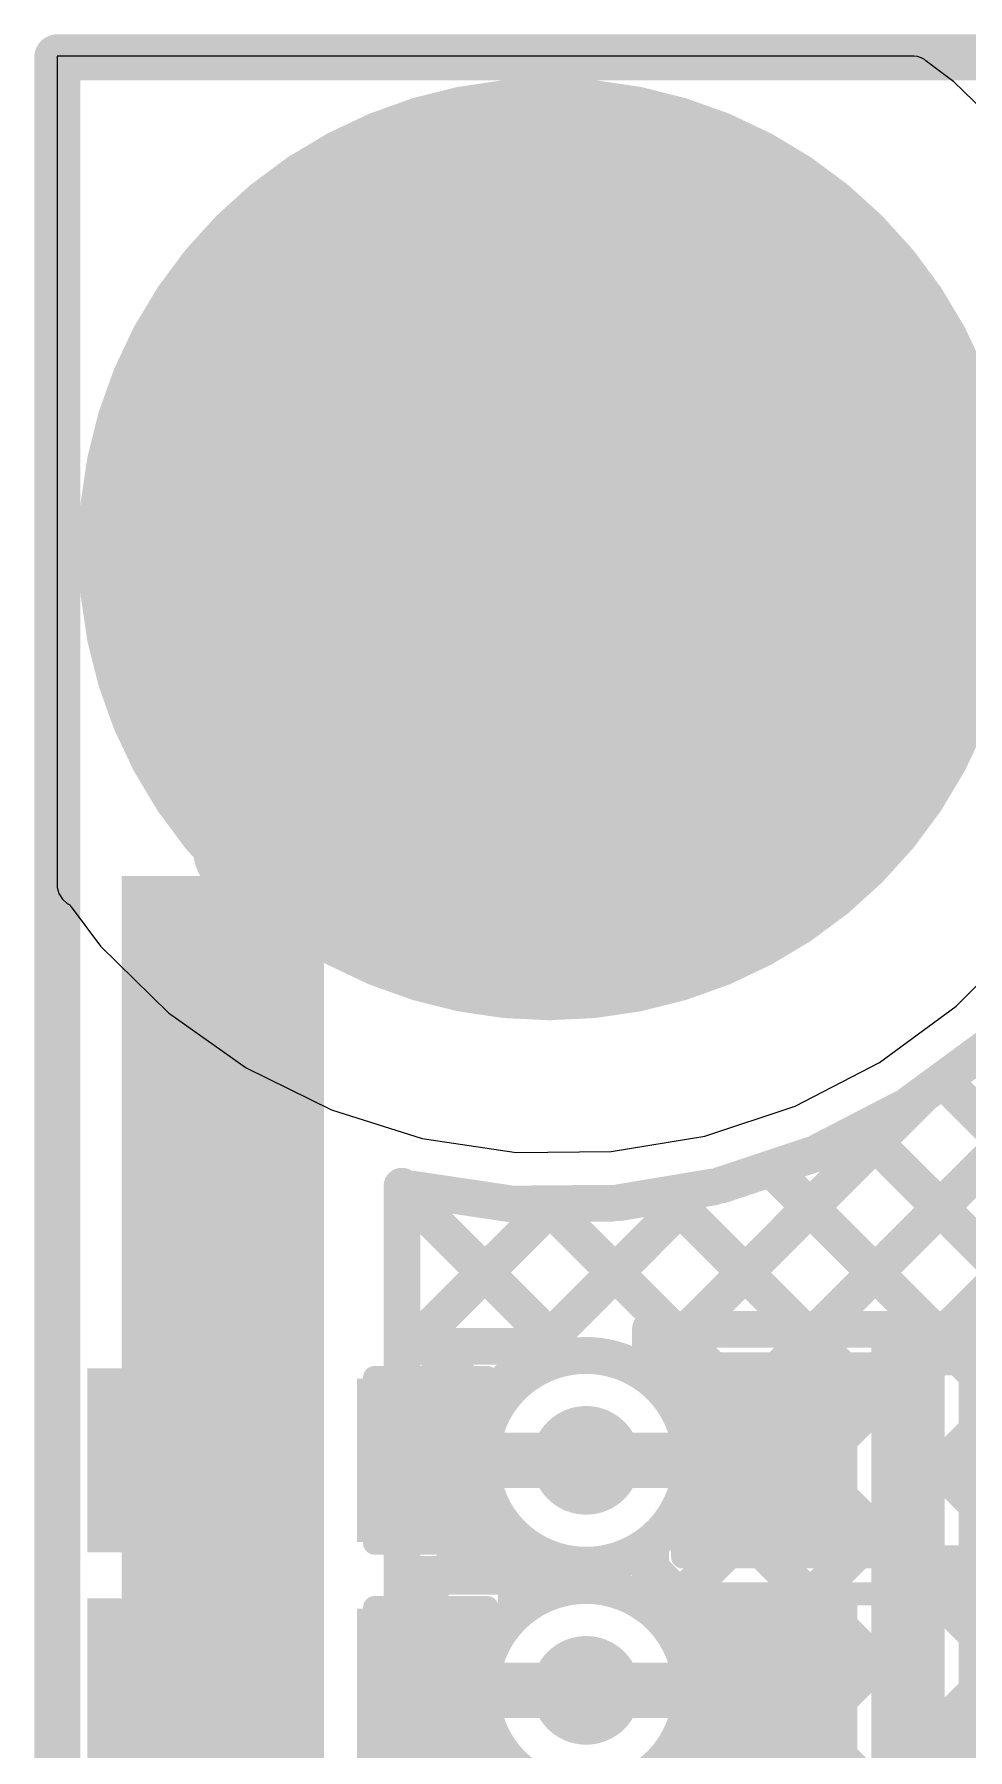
# Model space of a CAD drawing. Header units: millimetres. Extents: x 2.49 to 5.65, y 1.36 to 4.13.
# Drawn here: x 2.49 to 2.693, y 3.7571 to 4.13 of the extents above; entities that cross this region are included whole.
import ezdxf

# ---------------------------------------------------------------- set-up
doc = ezdxf.new("R2010")
doc.units = ezdxf.units.MM
doc.header["$MEASUREMENT"] = 0
for name, color, linetype in [('BottomLayer', 5, 'Continuous'), ('BottomOverlay', 54, 'Continuous'), ('BottomPaste', 16, 'Continuous'), ('BottomSolder', 6, 'Continuous'), ('Mechanical2', 216, 'Continuous'), ('MultiLayer', 9, 'Continuous'), ('PadHoleLayer', 156, 'Continuous'), ('TopLayer', 1, 'Continuous'), ('TopOverlay', 2, 'Continuous'), ('TopPaste', 8, 'Continuous'), ('TopSolder', 216, 'Continuous'), ('ViaHoleLayer', 16, 'Continuous')]:
    doc.layers.add(name, color=color, linetype=linetype)

# ---------------------------------------------------------------- blocks, each defined once
blk = doc.blocks.new('R__0603_B_43')
at = {"layer": 'BottomLayer'}
for points in [[(-0.015, -0.0175), (-0.015, 0.0175), (-0.045, -0.0175), (-0.045, 0.0175)], [(0.045, -0.0175), (0.045, 0.0175), (0.015, -0.0175), (0.015, 0.0175)]]:
    blk.add_solid(points, dxfattribs=at)
at = {"layer": 'BottomOverlay', "const_width": 0.005}
for points in [[(-0.049, -0.021), (-0.049, 0.021)], [(-0.049, 0.021), (0.049, 0.021)], [(0.049, -0.021), (0.049, 0.021)], [(-0.049, -0.021), (0.049, -0.021)]]:
    blk.add_lwpolyline(points, dxfattribs=at)
at = {"layer": 'BottomOverlay', "const_width": 0.0025}
for points in [[(-0.05025, 0.021, 1), (-0.04775, 0.021, 1)], [(-0.05025, 0.021, 1), (-0.04775, 0.021, 1)], [(0.04775, 0.021, 1), (0.05025, 0.021, 1)], [(0.04775, 0.021, 1), (0.05025, 0.021, 1)], [(-0.05025, -0.021, 1), (-0.04775, -0.021, 1)], [(-0.05025, -0.021, 1), (-0.04775, -0.021, 1)], [(0.04775, -0.021, 1), (0.05025, -0.021, 1)], [(0.04775, -0.021, 1), (0.05025, -0.021, 1)]]:
    blk.add_lwpolyline(points, format="xyb", close=True, dxfattribs=at)
at = {"layer": 'BottomPaste'}
for points in [[(-0.015, -0.0175), (-0.015, 0.0175), (-0.045, -0.0175), (-0.045, 0.0175)], [(0.045, -0.0175), (0.045, 0.0175), (0.015, -0.0175), (0.015, 0.0175)]]:
    blk.add_solid(points, dxfattribs=at)
at = {"layer": 'BottomSolder'}
for points in [[(-0.011, -0.0215), (-0.011, 0.0215), (-0.049, -0.0215), (-0.049, 0.0215)], [(0.049, -0.0215), (0.049, 0.0215), (0.011, -0.0215), (0.011, 0.0215)]]:
    blk.add_solid(points, dxfattribs=at)
blk = doc.blocks.new('R__0603_B_45')
at = {"layer": 'BottomLayer'}
for points in [[(-0.015, -0.0175), (-0.015, 0.0175), (-0.045, -0.0175), (-0.045, 0.0175)], [(0.045, -0.0175), (0.045, 0.0175), (0.015, -0.0175), (0.015, 0.0175)]]:
    blk.add_solid(points, dxfattribs=at)
at = {"layer": 'BottomOverlay', "const_width": 0.005}
for points in [[(-0.049, -0.021), (-0.049, 0.021)], [(-0.049, 0.021), (0.049, 0.021)], [(0.049, -0.021), (0.049, 0.021)], [(-0.049, -0.021), (0.049, -0.021)]]:
    blk.add_lwpolyline(points, dxfattribs=at)
at = {"layer": 'BottomOverlay', "const_width": 0.0025}
for points in [[(-0.05025, 0.021, 1), (-0.04775, 0.021, 1)], [(-0.05025, 0.021, 1), (-0.04775, 0.021, 1)], [(0.04775, 0.021, 1), (0.05025, 0.021, 1)], [(0.04775, 0.021, 1), (0.05025, 0.021, 1)], [(-0.05025, -0.021, 1), (-0.04775, -0.021, 1)], [(-0.05025, -0.021, 1), (-0.04775, -0.021, 1)], [(0.04775, -0.021, 1), (0.05025, -0.021, 1)], [(0.04775, -0.021, 1), (0.05025, -0.021, 1)]]:
    blk.add_lwpolyline(points, format="xyb", close=True, dxfattribs=at)
at = {"layer": 'BottomPaste'}
for points in [[(-0.015, -0.0175), (-0.015, 0.0175), (-0.045, -0.0175), (-0.045, 0.0175)], [(0.045, -0.0175), (0.045, 0.0175), (0.015, -0.0175), (0.015, 0.0175)]]:
    blk.add_solid(points, dxfattribs=at)
at = {"layer": 'BottomSolder'}
for points in [[(-0.011, -0.0215), (-0.011, 0.0215), (-0.049, -0.0215), (-0.049, 0.0215)], [(0.049, -0.0215), (0.049, 0.0215), (0.011, -0.0215), (0.011, 0.0215)]]:
    blk.add_solid(points, dxfattribs=at)
blk = doc.blocks.new('LED_0402_67')
at = {"layer": 'TopLayer'}
for points in [[(-0.00866, -0.01378), (-0.00866, 0.01378), (-0.02834, -0.01378), (-0.02834, 0.01378)], [(0.02834, -0.01378), (0.02834, 0.01378), (0.00866, -0.01378), (0.00866, 0.01378)]]:
    blk.add_solid(points, dxfattribs=at)
at = {"layer": 'TopOverlay', "const_width": 0.005}
for points in [[(-0.033, 0.018), (-0.033, -0.018)], [(-0.0085, 0.018), (-0.033, 0.018)], [(0.034, 0.018), (0.0085, 0.018)], [(0.034, 0.018), (0.034, -0.018)], [(-0.0085, -0.018), (-0.033, -0.018)], [(0.034, -0.018), (0.0085, -0.018)]]:
    blk.add_lwpolyline(points, dxfattribs=at)
at = {"layer": 'TopOverlay', "const_width": 0.0025}
for points in [[(-0.03425, 0.018, 1), (-0.03175, 0.018, 1)], [(-0.03425, 0.018, 1), (-0.03175, 0.018, 1)], [(-0.00975, 0.018, 1), (-0.00725, 0.018, 1)], [(0.00725, 0.018, 1), (0.00975, 0.018, 1)], [(0.03275, 0.018, 1), (0.03525, 0.018, 1)], [(0.03275, 0.018, 1), (0.03525, 0.018, 1)], [(-0.03425, -0.018, 1), (-0.03175, -0.018, 1)], [(-0.03425, -0.018, 1), (-0.03175, -0.018, 1)], [(-0.00975, -0.018, 1), (-0.00725, -0.018, 1)], [(0.00725, -0.018, 1), (0.00975, -0.018, 1)], [(0.03275, -0.018, 1), (0.03525, -0.018, 1)], [(0.03275, -0.018, 1), (0.03525, -0.018, 1)]]:
    blk.add_lwpolyline(points, format="xyb", close=True, dxfattribs=at)
at = {"layer": 'TopOverlay'}
blk.add_solid([(0.034, -0.02), (0.054, -0.02), (0.034, 0.02), (0.054, 0.02)], dxfattribs=at)
at = {"layer": 'TopPaste'}
for points in [[(-0.00866, -0.01378), (-0.00866, 0.01378), (-0.02834, -0.01378), (-0.02834, 0.01378)], [(0.02834, -0.01378), (0.02834, 0.01378), (0.00866, -0.01378), (0.00866, 0.01378)]]:
    blk.add_solid(points, dxfattribs=at)
at = {"layer": 'TopSolder'}
for points in [[(-0.00466, -0.01778), (-0.00466, 0.01778), (-0.03234, -0.01778), (-0.03234, 0.01778)], [(0.03234, -0.01778), (0.03234, 0.01778), (0.00466, -0.01778), (0.00466, 0.01778)]]:
    blk.add_solid(points, dxfattribs=at)
blk = doc.blocks.new('LED_0402_69')
at = {"layer": 'TopLayer'}
for points in [[(-0.00866, -0.01378), (-0.00866, 0.01378), (-0.02834, -0.01378), (-0.02834, 0.01378)], [(0.02834, -0.01378), (0.02834, 0.01378), (0.00866, -0.01378), (0.00866, 0.01378)]]:
    blk.add_solid(points, dxfattribs=at)
at = {"layer": 'TopOverlay', "const_width": 0.005}
for points in [[(-0.033, 0.018), (-0.033, -0.018)], [(-0.0085, 0.018), (-0.033, 0.018)], [(0.034, 0.018), (0.0085, 0.018)], [(0.034, 0.018), (0.034, -0.018)], [(-0.0085, -0.018), (-0.033, -0.018)], [(0.034, -0.018), (0.0085, -0.018)]]:
    blk.add_lwpolyline(points, dxfattribs=at)
at = {"layer": 'TopOverlay', "const_width": 0.0025}
for points in [[(-0.03425, 0.018, 1), (-0.03175, 0.018, 1)], [(-0.03425, 0.018, 1), (-0.03175, 0.018, 1)], [(-0.00975, 0.018, 1), (-0.00725, 0.018, 1)], [(0.00725, 0.018, 1), (0.00975, 0.018, 1)], [(0.03275, 0.018, 1), (0.03525, 0.018, 1)], [(0.03275, 0.018, 1), (0.03525, 0.018, 1)], [(-0.03425, -0.018, 1), (-0.03175, -0.018, 1)], [(-0.03425, -0.018, 1), (-0.03175, -0.018, 1)], [(-0.00975, -0.018, 1), (-0.00725, -0.018, 1)], [(0.00725, -0.018, 1), (0.00975, -0.018, 1)], [(0.03275, -0.018, 1), (0.03525, -0.018, 1)], [(0.03275, -0.018, 1), (0.03525, -0.018, 1)]]:
    blk.add_lwpolyline(points, format="xyb", close=True, dxfattribs=at)
at = {"layer": 'TopOverlay'}
blk.add_solid([(0.034, -0.02), (0.054, -0.02), (0.034, 0.02), (0.054, 0.02)], dxfattribs=at)
at = {"layer": 'TopPaste'}
for points in [[(-0.00866, -0.01378), (-0.00866, 0.01378), (-0.02834, -0.01378), (-0.02834, 0.01378)], [(0.02834, -0.01378), (0.02834, 0.01378), (0.00866, -0.01378), (0.00866, 0.01378)]]:
    blk.add_solid(points, dxfattribs=at)
at = {"layer": 'TopSolder'}
for points in [[(-0.00466, -0.01778), (-0.00466, 0.01778), (-0.03234, -0.01778), (-0.03234, 0.01778)], [(0.03234, -0.01778), (0.03234, 0.01778), (0.00466, -0.01778), (0.00466, 0.01778)]]:
    blk.add_solid(points, dxfattribs=at)

msp = doc.modelspace()

# ---------------------------------------------------------------- linework, layer by layer
at = {"layer": 'BottomLayer'}
for p, q in [((2.49499, 4.12527), (2.49499, 4.07542)), ((2.68088, 4.12527), (2.49499, 4.12527)), ((2.68129, 4.12527), (2.68088, 4.12527)), ((2.68088, 4.12527), (2.68088, 4.12527)), ((2.6821, 4.12514), (2.68129, 4.12527)), ((2.68287, 4.12488), (2.6821, 4.12514)), ((2.68359, 4.1245), (2.68287, 4.12488)), ((2.68392, 4.12425), (2.68359, 4.1245)), ((2.68998, 4.11964), (2.68392, 4.12425)), ((2.70096, 4.1091), (2.68998, 4.11964)), ((2.49499, 4.07542), (2.49499, 3.94525)), ((2.49499, 3.94525), (2.49498, 3.94455)), ((2.49498, 3.94455), (2.49536, 3.94321)), ((2.49536, 3.94321), (2.4961, 3.94202)), ((2.4961, 3.94202), (2.49712, 3.94108)), ((2.49712, 3.94108), (2.49775, 3.94077)), ((2.49775, 3.94077), (2.4978, 3.94067)), ((2.4978, 3.94067), (2.4979, 3.94048)), ((2.4979, 3.94048), (2.49802, 3.94029)), ((2.49802, 3.94029), (2.49814, 3.94011)), ((2.49814, 3.94011), (2.49821, 3.94002)), ((2.49821, 3.94002), (2.49821, 3.94002)), ((2.49821, 3.94002), (2.5044, 3.93174)), ((2.5044, 3.93174), (2.5192, 3.9173)), ((2.69051, 3.91876), (2.70507, 3.93344)), ((2.5192, 3.9173), (2.53608, 3.90535)), ((2.67384, 3.90652), (2.69051, 3.91876)), ((2.53608, 3.90535), (2.5546, 3.89617)), ((2.65548, 3.89702), (2.67384, 3.90652)), ((2.63585, 3.8905), (2.65548, 3.89702)), ((2.5546, 3.89617), (2.57433, 3.88998)), ((2.57433, 3.88998), (2.59478, 3.88693)), ((2.61546, 3.88711), (2.63585, 3.8905)), ((2.59478, 3.88693), (2.61546, 3.88711))]:
    msp.add_line(p, q, dxfattribs=at)
for points, const_width in [([(2.55279, 4.01809, 1), (2.65121, 4.01809, 1)], 0.09843), ([(2.59109, 4.09509, 1), (2.60291, 4.09509, 1)], 0.01181), ([(2.64701, 4.07608, 1), (2.65882, 4.07608, 1)], 0.01181), ([(2.53811, 4.06901, 1), (2.54992, 4.06901, 1)], 0.01181), ([(2.51909, 4.01309, 1), (2.53091, 4.01309, 1)], 0.01181), ([(2.65408, 3.96718, 1), (2.66589, 3.96718, 1)], 0.01181), ([(2.54518, 3.96011, 1), (2.55699, 3.96011, 1)], 0.01181), ([(2.60109, 3.94109, 1), (2.61291, 3.94109, 1)], 0.01181), ([(2.68556, 3.90268, 1), (2.68956, 3.90268, 1)], 0.004), ([(2.67699, 3.89656, 1), (2.68099, 3.89656, 1)], 0.004), ([(2.67848, 3.89748, 1), (2.68248, 3.89748, 1)], 0.004), ([(2.68138, 3.89961, 1), (2.68538, 3.89961, 1)], 0.004), ([(2.66803, 3.89192, 1), (2.67203, 3.89192, 1)], 0.004), ([(2.65701, 3.88638, 1), (2.66101, 3.88638, 1)], 0.004), ([(2.65863, 3.88706, 1), (2.66263, 3.88706, 1)], 0.004), ([(2.64822, 3.88345, 1), (2.65222, 3.88345, 1)], 0.004), ([(2.56796, 3.87959, 1), (2.57196, 3.87959, 1)], 0.004), ([(2.56796, 3.87885, 1), (2.57196, 3.87885, 1)], 0.004), ([(2.57068, 3.87888, 1), (2.57468, 3.87888, 1)], 0.004), ([(2.57514, 3.87822, 1), (2.57914, 3.87822, 1)], 0.004), ([(2.63237, 3.87888, 1), (2.63637, 3.87888, 1)], 0.004), ([(2.63569, 3.87944, 1), (2.63969, 3.87944, 1)], 0.004), ([(2.63739, 3.87986, 1), (2.64139, 3.87986, 1)], 0.004), ([(2.59113, 3.87584, 1), (2.59513, 3.87584, 1)], 0.004), ([(2.59288, 3.87572, 1), (2.59688, 3.87572, 1)], 0.004), ([(2.59933, 3.87577, 1), (2.60333, 3.87577, 1)], 0.004), ([(2.60099, 3.87579, 1), (2.60499, 3.87579, 1)], 0.004), ([(2.61355, 3.87589, 1), (2.61755, 3.87589, 1)], 0.004), ([(2.6153, 3.87604, 1), (2.6193, 3.87604, 1)], 0.004), ([(2.62562, 3.87776, 1), (2.62962, 3.87776, 1)], 0.004), ([(2.56796, 3.87104, 1), (2.57196, 3.87104, 1)], 0.004), ([(2.56796, 3.85057, 1), (2.57196, 3.85057, 1)], 0.004), ([(2.622, 3.8485, 1), (2.626, 3.8485, 1)], 0.004), ([(2.622, 3.8485, 1), (2.626, 3.8485, 1)], 0.004), ([(2.6266, 3.8485, 1), (2.6306, 3.8485, 1)], 0.004), ([(2.63027, 3.8485, 1), (2.63427, 3.8485, 1)], 0.004), ([(2.65488, 3.8485, 1), (2.65888, 3.8485, 1)], 0.004), ([(2.65856, 3.8485, 1), (2.66256, 3.8485, 1)], 0.004), ([(2.674, 3.8485, 1), (2.678, 3.8485, 1)], 0.004), ([(2.674, 3.8485, 1), (2.678, 3.8485, 1)], 0.004), ([(2.682, 3.8485, 1), (2.686, 3.8485, 1)], 0.004), ([(2.682, 3.8485, 1), (2.686, 3.8485, 1)], 0.004), ([(2.68317, 3.8485, 1), (2.68717, 3.8485, 1)], 0.004), ([(2.68684, 3.8485, 1), (2.69084, 3.8485, 1)], 0.004), ([(2.68684, 3.8485, 1), (2.69084, 3.8485, 1)], 0.004), ([(2.56796, 3.84276, 1), (2.57196, 3.84276, 1)], 0.004), ([(2.60431, 3.84251, 1), (2.60831, 3.84251, 1)], 0.004), ([(2.682, 3.84366, 1), (2.686, 3.84366, 1)], 0.004), ([(2.682, 3.84366, 1), (2.686, 3.84366, 1)], 0.004), ([(2.622, 3.83801, 1), (2.626, 3.83801, 1)], 0.004), ([(2.622, 3.83801, 1), (2.626, 3.83801, 1)], 0.004), ([(2.674, 3.83566, 1), (2.678, 3.83566, 1)], 0.004), ([(2.58785, 3.83069, 1), (2.59185, 3.83069, 1)], 0.004), ([(2.60409, 3.82, 1), (2.61591, 3.82, 1)], 0.01181), ([(2.674, 3.82938, 1), (2.678, 3.82938, 1)], 0.004), ([(2.56796, 3.82228, 1), (2.57196, 3.82228, 1)], 0.004), ([(2.607, 3.82, 1), (2.613, 3.82, 1)], 0.006), ([(2.647, 3.82, 1), (2.653, 3.82, 1)], 0.006), ([(2.682, 3.82138, 1), (2.686, 3.82138, 1)], 0.004), ([(2.682, 3.81537, 1), (2.686, 3.81537, 1)], 0.004), ([(2.56796, 3.81448, 1), (2.57196, 3.81448, 1)], 0.004), ([(2.58906, 3.80729, 1), (2.59306, 3.80729, 1)], 0.004), ([(2.674, 3.80737, 1), (2.678, 3.80737, 1)], 0.004), ([(2.61869, 3.79985, 1), (2.62269, 3.79985, 1)], 0.004), ([(2.622, 3.80199, 1), (2.626, 3.80199, 1)], 0.004), ([(2.622, 3.80199, 1), (2.626, 3.80199, 1)], 0.004), ([(2.674, 3.8011, 1), (2.678, 3.8011, 1)], 0.004), ([(2.60726, 3.7972, 1), (2.61126, 3.7972, 1)], 0.004), ([(2.622, 3.7985, 1), (2.626, 3.7985, 1)], 0.004), ([(2.622, 3.7985, 1), (2.626, 3.7985, 1)], 0.004), ([(2.622, 3.7985, 1), (2.626, 3.7985, 1)], 0.004), ([(2.622, 3.79653, 1), (2.626, 3.79653, 1)], 0.004), ([(2.674, 3.7985, 1), (2.678, 3.7985, 1)], 0.004), ([(2.674, 3.7985, 1), (2.678, 3.7985, 1)], 0.004), ([(2.674, 3.7985, 1), (2.678, 3.7985, 1)], 0.004), ([(2.682, 3.7985, 1), (2.686, 3.7985, 1)], 0.004), ([(2.682, 3.7985, 1), (2.686, 3.7985, 1)], 0.004), ([(2.682, 3.7985, 1), (2.686, 3.7985, 1)], 0.004), ([(2.56797, 3.794, 1), (2.57197, 3.794, 1)], 0.004), ([(2.682, 3.7931, 1), (2.686, 3.7931, 1)], 0.004), ([(2.5992, 3.79105, 1), (2.6032, 3.79105, 1)], 0.004), ([(2.60209, 3.79203, 1), (2.60609, 3.79203, 1)], 0.004), ([(2.622, 3.7915, 1), (2.626, 3.7915, 1)], 0.004), ([(2.622, 3.7915, 1), (2.626, 3.7915, 1)], 0.004), ([(2.622, 3.7915, 1), (2.626, 3.7915, 1)], 0.004), ([(2.674, 3.7915, 1), (2.678, 3.7915, 1)], 0.004), ([(2.674, 3.7915, 1), (2.678, 3.7915, 1)], 0.004), ([(2.674, 3.7915, 1), (2.678, 3.7915, 1)], 0.004), ([(2.682, 3.7915, 1), (2.686, 3.7915, 1)], 0.004), ([(2.682, 3.7915, 1), (2.686, 3.7915, 1)], 0.004), ([(2.682, 3.7915, 1), (2.686, 3.7915, 1)], 0.004), ([(2.56797, 3.78619, 1), (2.57197, 3.78619, 1)], 0.004), ([(2.622, 3.78801, 1), (2.626, 3.78801, 1)], 0.004), ([(2.622, 3.78801, 1), (2.626, 3.78801, 1)], 0.004), ([(2.682, 3.78709, 1), (2.686, 3.78709, 1)], 0.004), ([(2.60409, 3.77, 1), (2.61591, 3.77, 1)], 0.01181), ([(2.674, 3.77909, 1), (2.678, 3.77909, 1)], 0.004), ([(2.58597, 3.77591, 1), (2.58997, 3.77591, 1)], 0.004), ([(2.58599, 3.77598, 1), (2.58999, 3.77598, 1)], 0.004), ([(2.607, 3.77, 1), (2.613, 3.77, 1)], 0.006), ([(2.647, 3.77, 1), (2.653, 3.77, 1)], 0.006), ([(2.674, 3.77282, 1), (2.678, 3.77282, 1)], 0.004), ([(2.56797, 3.76571, 1), (2.57197, 3.76571, 1)], 0.004), ([(2.682, 3.76482, 1), (2.686, 3.76482, 1)], 0.004), ([(2.682, 3.7588, 1), (2.686, 3.7588, 1)], 0.004), ([(2.56797, 3.75791, 1), (2.57197, 3.75791, 1)], 0.004), ([(2.59204, 3.7537, 1), (2.59604, 3.7537, 1)], 0.004)]:
    msp.add_lwpolyline(points, format="xyb", close=True, dxfattribs=dict(at, const_width=const_width))
for points, const_width in [([(2.66056, 3.8485), (2.83153, 4.01947)], 0.008), ([(2.68884, 3.8485), (2.85315, 4.01281)], 0.008), ([(2.68048, 3.89748), (2.69715, 3.90972)], 0.008), ([(2.68756, 3.90268), (2.75324, 3.837)], 0.008), ([(2.63227, 3.8485), (2.68338, 3.89961)], 0.008), ([(2.66063, 3.88706), (2.67899, 3.89656)], 0.008), ([(2.67003, 3.89192), (2.71345, 3.8485)], 0.008), ([(2.63939, 3.87986), (2.65901, 3.88638)], 0.008), ([(2.65022, 3.88345), (2.68517, 3.8485)], 0.008), ([(2.56996, 3.87959), (2.57004, 1.61453)], 0.008), ([(2.56996, 3.81448), (2.63437, 3.87888)], 0.008), ([(2.56996, 3.87885), (2.60631, 3.84251)], 0.008), ([(2.56996, 3.87104), (2.57714, 3.87822)], 0.008), ([(2.57268, 3.87888), (2.59313, 3.87584)], 0.008), ([(2.6173, 3.87604), (2.63769, 3.87944)], 0.008), ([(2.56996, 3.84276), (2.60299, 3.87579)], 0.008), ([(2.59488, 3.87572), (2.61555, 3.87589)], 0.008), ([(2.60133, 3.87577), (2.6286, 3.8485)], 0.008), ([(2.62762, 3.87776), (2.65688, 3.8485)], 0.008), ([(2.56996, 3.85057), (2.58985, 3.83069)], 0.008), ([(2.624, 3.8485), (2.676, 3.8485)], 0.008), ([(2.624, 3.83801), (2.624, 3.8485)], 0.008), ([(2.676, 3.7985), (2.676, 3.8485)], 0.008), ([(2.684, 3.8485), (2.736, 3.8485)], 0.008), ([(2.684, 3.84366), (2.68884, 3.8485)], 0.008), ([(2.684, 3.7985), (2.684, 3.8485)], 0.008), ([(2.676, 3.83566), (2.684, 3.84366)], 0.008), ([(2.676, 3.82938), (2.684, 3.82138)], 0.008), ([(2.56996, 3.82228), (2.6012, 3.79105)], 0.008), ([(2.61, 3.82), (2.65, 3.82)], 0.012), ([(2.676, 3.80737), (2.684, 3.81537)], 0.008), ([(2.56997, 3.78619), (2.59106, 3.80729)], 0.008), ([(2.62069, 3.79985), (2.624, 3.79653)], 0.008), ([(2.624, 3.7985), (2.624, 3.80199)], 0.008), ([(2.676, 3.8011), (2.684, 3.7931)], 0.008), ([(2.60409, 3.79203), (2.60926, 3.7972)], 0.008), ([(2.624, 3.7915), (2.624, 3.7985)], 0.008), ([(2.624, 3.7915), (2.624, 3.7985)], 0.008), ([(2.676, 3.7915), (2.676, 3.7985)], 0.008), ([(2.676, 3.7915), (2.676, 3.7985)], 0.008), ([(2.684, 3.7915), (2.684, 3.7985)], 0.008), ([(2.684, 3.7915), (2.684, 3.7985)], 0.008), ([(2.56997, 3.794), (2.58799, 3.77598)], 0.008), ([(2.624, 3.78801), (2.624, 3.7915)], 0.008), ([(2.676, 3.7485), (2.676, 3.7915)], 0.008), ([(2.684, 3.7485), (2.684, 3.7915)], 0.008), ([(2.676, 3.77909), (2.684, 3.78709)], 0.008), ([(2.56997, 3.75791), (2.58797, 3.77591)], 0.008), ([(2.61, 3.77), (2.65, 3.77)], 0.012), ([(2.676, 3.77282), (2.684, 3.76482)], 0.008), ([(2.56997, 3.76571), (2.59649, 3.73919)], 0.008), ([(2.676, 3.7508), (2.684, 3.7588)], 0.008), ([(2.56997, 3.72963), (2.59404, 3.7537)], 0.008)]:
    msp.add_lwpolyline(points, dxfattribs=dict(at, const_width=const_width))
at = {"layer": 'BottomLayer', "const_width": 0.008}
for points in [[(2.624, 3.80199, -2.043978), (2.624, 3.83801)], [(2.624, 3.75199, -2.043978), (2.624, 3.78801)]]:
    msp.add_lwpolyline(points, format="xyb", dxfattribs=at)
at = {"layer": 'BottomSolder', "const_width": 0.10243}
msp.add_lwpolyline([(2.55079, 4.01809, 1), (2.65321, 4.01809, 1)], format="xyb", close=True, dxfattribs=at)
at = {"layer": 'Mechanical2', "const_width": 0.01}
for points in [[(2.495, 1.36909), (2.495, 4.125)], [(2.495, 4.125), (5.64461, 4.125)]]:
    msp.add_lwpolyline(points, dxfattribs=at)
at = {"layer": 'Mechanical2', "const_width": 0.005}
msp.add_lwpolyline([(2.4925, 4.125, 1), (2.4975, 4.125, 1)], format="xyb", close=True, dxfattribs=at)
msp.add_lwpolyline([(2.4925, 4.125, 1), (2.4975, 4.125, 1)], format="xyb", close=True, dxfattribs=at)
at = {"layer": 'MultiLayer'}
for points, const_width in [([(2.55279, 4.01809, 1), (2.65121, 4.01809, 1)], 0.09843), ([(2.59109, 4.09509, 1), (2.60291, 4.09509, 1)], 0.01181), ([(2.64701, 4.07608, 1), (2.65882, 4.07608, 1)], 0.01181), ([(2.53811, 4.06901, 1), (2.54992, 4.06901, 1)], 0.01181), ([(2.51909, 4.01309, 1), (2.53091, 4.01309, 1)], 0.01181), ([(2.65408, 3.96718, 1), (2.66589, 3.96718, 1)], 0.01181), ([(2.54518, 3.96011, 1), (2.55699, 3.96011, 1)], 0.01181), ([(2.60109, 3.94109, 1), (2.61291, 3.94109, 1)], 0.01181), ([(2.60409, 3.82, 1), (2.61591, 3.82, 1)], 0.01181), ([(2.60409, 3.77, 1), (2.61591, 3.77, 1)], 0.01181)]:
    msp.add_lwpolyline(points, format="xyb", close=True, dxfattribs=dict(at, const_width=const_width))
at = {"layer": 'PadHoleLayer', "const_width": 0.06102}
msp.add_lwpolyline([(2.57149, 4.01809, 1), (2.63251, 4.01809, 1)], format="xyb", close=True, dxfattribs=at)
at = {"layer": 'TopLayer'}
for p, q in [((2.49499, 4.12527), (2.49499, 4.07543)), ((2.68088, 4.12527), (2.49499, 4.12527)), ((2.68129, 4.12527), (2.68088, 4.12527)), ((2.68088, 4.12527), (2.68088, 4.12527)), ((2.6821, 4.12514), (2.68129, 4.12527)), ((2.68287, 4.12488), (2.6821, 4.12514)), ((2.68359, 4.1245), (2.68287, 4.12488)), ((2.68392, 4.12425), (2.68359, 4.1245)), ((2.68998, 4.11964), (2.68392, 4.12425)), ((2.70096, 4.1091), (2.68998, 4.11964)), ((2.49499, 4.07543), (2.49499, 3.94525)), ((2.49499, 3.94525), (2.49498, 3.94455)), ((2.49498, 3.94455), (2.49536, 3.94321)), ((2.49536, 3.94321), (2.4961, 3.94202)), ((2.4961, 3.94202), (2.49712, 3.94108)), ((2.49712, 3.94108), (2.49775, 3.94077)), ((2.49775, 3.94077), (2.4978, 3.94067)), ((2.4978, 3.94067), (2.4979, 3.94048)), ((2.4979, 3.94048), (2.49802, 3.94029)), ((2.49802, 3.94029), (2.49814, 3.94011)), ((2.49814, 3.94011), (2.49821, 3.94002)), ((2.49821, 3.94002), (2.49821, 3.94002)), ((2.49821, 3.94002), (2.5044, 3.93174)), ((2.5044, 3.93174), (2.5192, 3.9173)), ((2.69051, 3.91876), (2.70507, 3.93344)), ((2.5192, 3.9173), (2.53608, 3.90535)), ((2.67384, 3.90652), (2.69051, 3.91876)), ((2.53608, 3.90535), (2.5546, 3.89617)), ((2.65548, 3.89702), (2.67384, 3.90652)), ((2.63585, 3.8905), (2.65548, 3.89702)), ((2.5546, 3.89617), (2.57433, 3.88998)), ((2.57433, 3.88998), (2.59478, 3.88693)), ((2.61546, 3.88711), (2.63585, 3.8905)), ((2.59478, 3.88693), (2.61546, 3.88711))]:
    msp.add_line(p, q, dxfattribs=at)
for points, const_width in [([(2.55279, 4.01809, 1), (2.65121, 4.01809, 1)], 0.09843), ([(2.59109, 4.09509, 1), (2.60291, 4.09509, 1)], 0.01181), ([(2.64701, 4.07608, 1), (2.65882, 4.07608, 1)], 0.01181), ([(2.53811, 4.06901, 1), (2.54992, 4.06901, 1)], 0.01181), ([(2.59575, 4.01809, 1), (2.60825, 4.01809, 1)], 0.0125), ([(2.51909, 4.01309, 1), (2.53091, 4.01309, 1)], 0.01181), ([(2.65408, 3.96718, 1), (2.66589, 3.96718, 1)], 0.01181), ([(2.54518, 3.96011, 1), (2.55699, 3.96011, 1)], 0.01181), ([(2.53075, 3.95309, 1), (2.54325, 3.95309, 1)], 0.0125), ([(2.60109, 3.94109, 1), (2.61291, 3.94109, 1)], 0.01181), ([(2.68556, 3.90268, 1), (2.68956, 3.90268, 1)], 0.004), ([(2.67699, 3.89655, 1), (2.68099, 3.89655, 1)], 0.004), ([(2.67848, 3.89748, 1), (2.68248, 3.89748, 1)], 0.004), ([(2.68138, 3.89961, 1), (2.68538, 3.89961, 1)], 0.004), ([(2.66803, 3.89192, 1), (2.67203, 3.89192, 1)], 0.004), ([(2.65701, 3.88638, 1), (2.66101, 3.88638, 1)], 0.004), ([(2.65863, 3.88706, 1), (2.66263, 3.88706, 1)], 0.004), ([(2.64822, 3.88345, 1), (2.65222, 3.88345, 1)], 0.004), ([(2.56796, 3.87959, 1), (2.57196, 3.87959, 1)], 0.004), ([(2.56796, 3.87885, 1), (2.57196, 3.87885, 1)], 0.004), ([(2.57068, 3.87888, 1), (2.57468, 3.87888, 1)], 0.004), ([(2.57514, 3.87822, 1), (2.57914, 3.87822, 1)], 0.004), ([(2.63237, 3.87888, 1), (2.63637, 3.87888, 1)], 0.004), ([(2.63569, 3.87943, 1), (2.63969, 3.87943, 1)], 0.004), ([(2.63739, 3.87986, 1), (2.64139, 3.87986, 1)], 0.004), ([(2.59113, 3.87584, 1), (2.59513, 3.87584, 1)], 0.004), ([(2.59288, 3.87572, 1), (2.59688, 3.87572, 1)], 0.004), ([(2.59933, 3.87577, 1), (2.60333, 3.87577, 1)], 0.004), ([(2.60099, 3.87579, 1), (2.60499, 3.87579, 1)], 0.004), ([(2.61355, 3.87589, 1), (2.61755, 3.87589, 1)], 0.004), ([(2.6153, 3.87604, 1), (2.6193, 3.87604, 1)], 0.004), ([(2.62562, 3.87776, 1), (2.62962, 3.87776, 1)], 0.004), ([(2.56796, 3.87104, 1), (2.57196, 3.87104, 1)], 0.004), ([(2.56796, 3.85057, 1), (2.57196, 3.85057, 1)], 0.004), ([(2.56796, 3.84478, 1), (2.57196, 3.84478, 1)], 0.004), ([(2.56796, 3.84478, 1), (2.57196, 3.84478, 1)], 0.004), ([(2.56998, 3.84478, 1), (2.57398, 3.84478, 1)], 0.004), ([(2.57375, 3.84478, 1), (2.57775, 3.84478, 1)], 0.004), ([(2.59284, 3.84478, 1), (2.59684, 3.84478, 1)], 0.004), ([(2.59284, 3.84478, 1), (2.59684, 3.84478, 1)], 0.004), ([(2.60431, 3.84251, 1), (2.60831, 3.84251, 1)], 0.004), ([(2.59284, 3.83935, 1), (2.59684, 3.83935, 1)], 0.004), ([(2.59284, 3.83705, 1), (2.59684, 3.83705, 1)], 0.004), ([(2.59284, 3.83705, 1), (2.59684, 3.83705, 1)], 0.004), ([(2.62071, 3.83894, 1), (2.62471, 3.83894, 1)], 0.004), ([(2.60409, 3.82, 1), (2.61591, 3.82, 1)], 0.01181), ([(2.571, 3.82, 1), (2.577, 3.82, 1)], 0.006), ([(2.607, 3.82, 1), (2.613, 3.82, 1)], 0.006), ([(2.6308, 3.82074, 1), (2.6348, 3.82074, 1)], 0.004), ([(2.63081, 3.82, 1), (2.63481, 3.82, 1)], 0.004), ([(2.63081, 3.82, 1), (2.63481, 3.82, 1)], 0.004), ([(2.63051, 3.81631, 1), (2.63451, 3.81631, 1)], 0.004), ([(2.59284, 3.80295, 1), (2.59684, 3.80295, 1)], 0.004), ([(2.59284, 3.80295, 1), (2.59684, 3.80295, 1)], 0.004), ([(2.61869, 3.79985, 1), (2.62269, 3.79985, 1)], 0.004), ([(2.59284, 3.79741, 1), (2.59684, 3.79741, 1)], 0.004), ([(2.60726, 3.7972, 1), (2.61126, 3.7972, 1)], 0.004), ([(2.56797, 3.79522, 1), (2.57197, 3.79522, 1)], 0.004), ([(2.56797, 3.79478, 1), (2.57197, 3.79478, 1)], 0.004), ([(2.59284, 3.79522, 1), (2.59684, 3.79522, 1)], 0.004), ([(2.59284, 3.79522, 1), (2.59684, 3.79522, 1)], 0.004), ([(2.59284, 3.79478, 1), (2.59684, 3.79478, 1)], 0.004), ([(2.59284, 3.79478, 1), (2.59684, 3.79478, 1)], 0.004), ([(2.5992, 3.79105, 1), (2.6032, 3.79105, 1)], 0.004), ([(2.60209, 3.79203, 1), (2.60609, 3.79203, 1)], 0.004), ([(2.59284, 3.78705, 1), (2.59684, 3.78705, 1)], 0.004), ([(2.59284, 3.78705, 1), (2.59684, 3.78705, 1)], 0.004), ([(2.6243, 3.78596, 1), (2.6283, 3.78596, 1)], 0.004), ([(2.60409, 3.77, 1), (2.61591, 3.77, 1)], 0.01181), ([(2.571, 3.77, 1), (2.577, 3.77, 1)], 0.006), ([(2.607, 3.77, 1), (2.613, 3.77, 1)], 0.006), ([(2.63081, 3.77, 1), (2.63481, 3.77, 1)], 0.004), ([(2.63081, 3.77, 1), (2.63481, 3.77, 1)], 0.004), ([(2.62975, 3.76312, 1), (2.63375, 3.76312, 1)], 0.004), ([(2.62905, 3.7612, 1), (2.63305, 3.7612, 1)], 0.004)]:
    msp.add_lwpolyline(points, format="xyb", close=True, dxfattribs=dict(at, const_width=const_width))
for points, const_width in [([(2.63175, 3.76312), (2.90066, 4.03204)], 0.008), ([(2.537, 3.95309), (2.602, 4.01809)], 0.025), ([(2.6263, 3.78596), (2.85982, 4.01947)], 0.008), ([(2.6328, 3.82074), (2.83153, 4.01947)], 0.008), ([(2.62848, 3.73156), (2.9065, 4.00959)], 0.008), ([(2.56997, 3.64478), (2.9065, 3.9813)], 0.008), ([(2.68048, 3.89748), (2.69715, 3.90972)], 0.008), ([(2.68756, 3.90268), (2.7865, 3.80374)], 0.008), ([(2.62271, 3.83894), (2.68338, 3.89961)], 0.008), ([(2.66063, 3.88706), (2.67899, 3.89655)], 0.008), ([(2.67003, 3.89192), (2.77236, 3.78959)], 0.008), ([(2.63939, 3.87986), (2.65901, 3.88638)], 0.008), ([(2.65022, 3.88345), (2.75822, 3.77545)], 0.008), ([(2.56996, 3.87959), (2.56996, 3.84478)], 0.008), ([(2.56996, 3.87885), (2.60631, 3.84251)], 0.008), ([(2.56996, 3.87104), (2.57714, 3.87822)], 0.008), ([(2.57268, 3.87888), (2.59313, 3.87584)], 0.008), ([(2.59484, 3.83935), (2.63437, 3.87888)], 0.008), ([(2.6173, 3.87604), (2.63769, 3.87943)], 0.008), ([(2.57199, 3.84478), (2.60299, 3.87579)], 0.008), ([(2.59488, 3.87572), (2.61555, 3.87589)], 0.008), ([(2.60133, 3.87577), (2.7303, 3.74681)], 0.008), ([(2.62762, 3.87776), (2.74408, 3.76131)], 0.008), ([(2.56996, 3.85057), (2.57575, 3.84478)], 0.008), ([(2.56996, 3.84478), (2.59484, 3.84478)], 0.008), ([(2.59484, 3.83705), (2.59484, 3.84478)], 0.008), ([(2.574, 3.82), (2.61, 3.82)], 0.012), ([(2.63251, 3.81631), (2.7265, 3.72232)], 0.008), ([(2.59484, 3.79522), (2.59484, 3.80295)], 0.008), ([(2.62069, 3.79985), (2.7265, 3.69403)], 0.008), ([(2.59484, 3.79741), (2.6012, 3.79105)], 0.008), ([(2.60409, 3.79203), (2.60926, 3.7972)], 0.008), ([(2.56997, 3.79522), (2.59484, 3.79522)], 0.008), ([(2.56997, 3.79478), (2.59484, 3.79478)], 0.008), ([(2.59484, 3.78705), (2.59484, 3.79478)], 0.008), ([(2.574, 3.77), (2.61, 3.77)], 0.012), ([(2.63105, 3.7612), (2.70775, 3.6845)], 0.008)]:
    msp.add_lwpolyline(points, dxfattribs=dict(at, const_width=const_width))
at = {"layer": 'TopLayer', "const_width": 0.008}
for points in [[(2.59484, 3.83705, -0.647193), (2.63281, 3.82)], [(2.63281, 3.82, -0.647193), (2.59484, 3.80295)], [(2.59484, 3.78705, -0.647193), (2.63281, 3.77)], [(2.63281, 3.77, -0.647193), (2.59484, 3.75295)]]:
    msp.add_lwpolyline(points, format="xyb", dxfattribs=at)
at = {"layer": 'TopLayer'}
msp.add_solid([(2.509, 3.164), (2.553, 3.164), (2.509, 3.947), (2.553, 3.947)], dxfattribs=at)
at = {"layer": 'TopSolder', "const_width": 0.10243}
msp.add_lwpolyline([(2.55079, 4.01809, 1), (2.65321, 4.01809, 1)], format="xyb", close=True, dxfattribs=at)
at = {"layer": 'ViaHoleLayer', "const_width": 0.00591}
for points in [[(2.59405, 4.09509, 1), (2.59995, 4.09509, 1)], [(2.64996, 4.07608, 1), (2.65586, 4.07608, 1)], [(2.54106, 4.06901, 1), (2.54697, 4.06901, 1)], [(2.52205, 4.01309, 1), (2.52795, 4.01309, 1)], [(2.65703, 3.96718, 1), (2.66294, 3.96718, 1)], [(2.54814, 3.96011, 1), (2.55404, 3.96011, 1)], [(2.60405, 3.94109, 1), (2.60995, 3.94109, 1)], [(2.60705, 3.82, 1), (2.61295, 3.82, 1)], [(2.60705, 3.77, 1), (2.61295, 3.77, 1)]]:
    msp.add_lwpolyline(points, format="xyb", close=True, dxfattribs=at)

# ---------------------------------------------------------------- block references
for name, p, rotation in [('R__0603_B_43', (2.68, 3.82), 360), ('LED_0402_67', (2.5555, 3.82), 180), ('R__0603_B_45', (2.68, 3.77), 360), ('LED_0402_69', (2.5555, 3.77), 180)]:
    msp.add_blockref(name, p, dxfattribs=dict(rotation=rotation))

doc.saveas('drawing.dxf')
